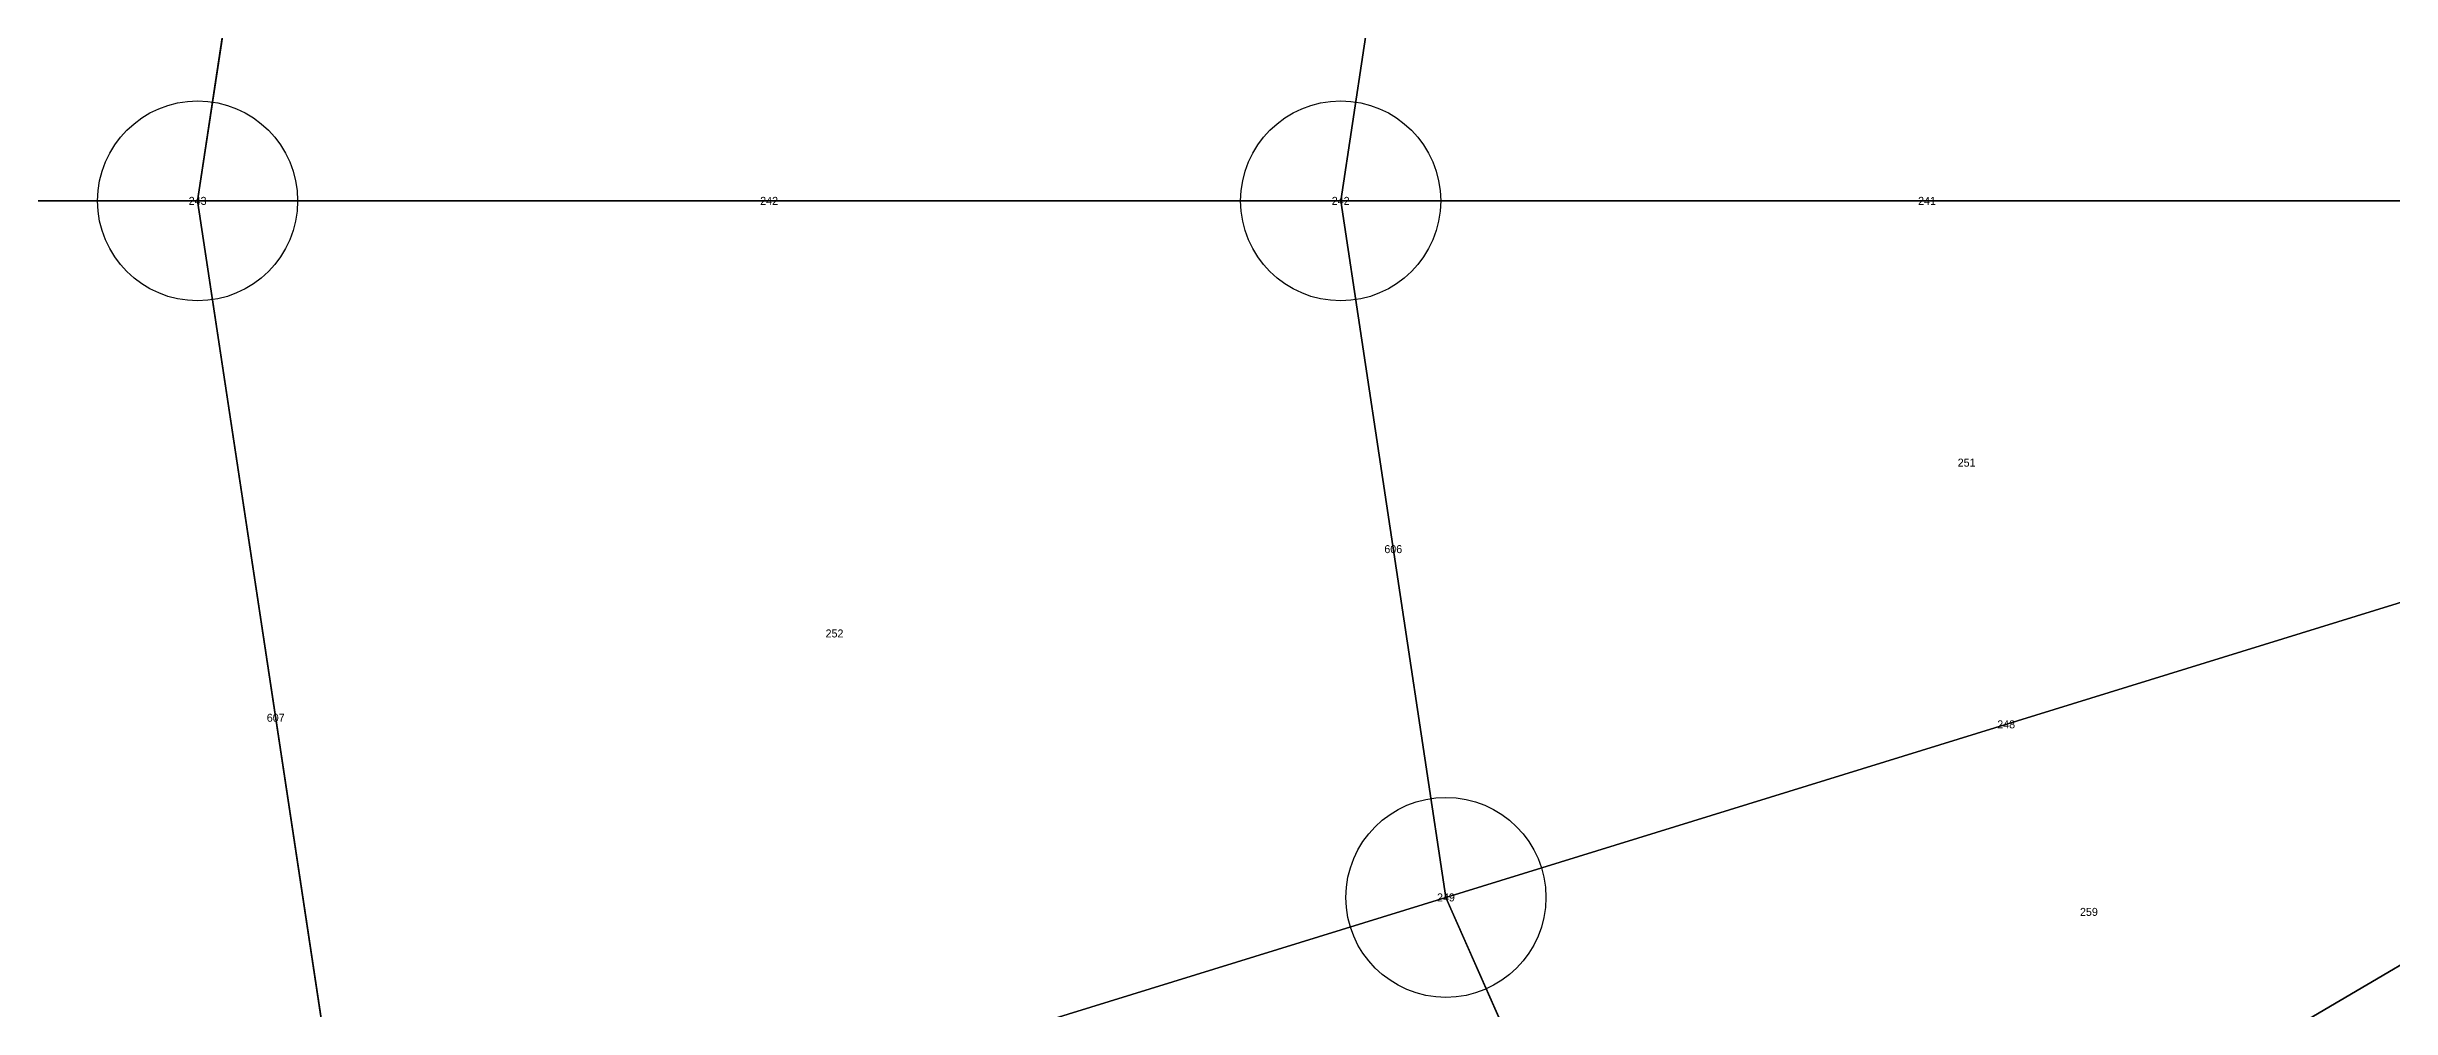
# Model space of a CAD drawing. Extents: x -2.75 to 2.75, y -2.5 to 2.5.
# Drawn here: x -0.913 to -0.327, y -0.202 to 0.039 of the extents above; entities that cross this region are included whole.
import ezdxf
from ezdxf.enums import TextEntityAlignment as Align

# ---------------------------------------------------------------- set-up
doc = ezdxf.new("R2010")
doc.units = 0
doc.header["$MEASUREMENT"] = 0
doc.header["$PDMODE"] = 33
doc.header["$PDSIZE"] = 0.05
for name, color, linetype in [('BRANCHE INTERNO', 7, 'Continuous'), ('BRANCHES-Index', 7, 'Continuous'), ('Faces', 7, 'Continuous'), ('Faces-Index', 7, 'Continuous'), ('NODI-Index', 7, 'Continuous'), ('NODO INTRADOSSO INTERNO', 7, 'Continuous')]:
    doc.layers.add(name, color=color, linetype=linetype)

msp = doc.modelspace()

# ---------------------------------------------------------------- linework, layer by layer
at = {"layer": 'BRANCHE INTERNO'}
for p, q in [((-0.83674, 0.25857, 2.50285), (-0.87578, 0, 2.50285)), ((-0.56374, 0.17421, 2.58517), (-0.59005, 0, 2.58517)), ((-0.87578, 0, 2.50285), (-1.15051, 0, 2.38905)), ((-0.59005, 0, 2.58517), (-0.87578, 0, 2.50285)), ((-0.87578, 0, 2.50285), (-0.83674, -0.25857, 2.50285)), ((-0.29689, 0, 2.63498), (-0.59005, 0, 2.58517)), ((-0.59005, 0, 2.58517), (-0.56374, -0.17421, 2.58517)), ((-0.28366, -0.08765, 2.63498), (-0.56374, -0.17421, 2.58517)), ((-0.25595, -0.15044, 2.63498), (-0.50868, -0.299, 2.58517)), ((-0.56374, -0.17421, 2.58517), (-0.83674, -0.25857, 2.50285)), ((-0.56374, -0.17421, 2.58517), (-0.50868, -0.299, 2.58517))]:
    msp.add_line(p, q, dxfattribs=at)
at = {"layer": 'Faces'}
for points in [[(-0.83674, 0.25857, 2.50285), (-0.87578, 0, 2.50285), (-1.15051, 0, 2.38905), (-1.09922, 0.33968, 2.38905)], [(-0.56374, 0.17421, 2.58517), (-0.59005, 0, 2.58517), (-0.87578, 0, 2.50285), (-0.83674, 0.25857, 2.50285)], [(-0.28366, 0.08765, 2.63498), (-0.29689, 0, 2.63498), (-0.59005, 0, 2.58517), (-0.56374, 0.17421, 2.58517)], [(-0.87578, 0, 2.50285), (-0.83674, -0.25857, 2.50285), (-1.09922, -0.33968, 2.38905), (-1.15051, 0, 2.38905)], [(-0.59005, 0, 2.58517), (-0.56374, -0.17421, 2.58517), (-0.83674, -0.25857, 2.50285), (-0.87578, 0, 2.50285)], [(-0.29689, 0, 2.63498), (-0.28366, -0.08765, 2.63498), (-0.56374, -0.17421, 2.58517), (-0.59005, 0, 2.58517)], [(-0.28366, -0.08765, 2.63498), (-0.25595, -0.15044, 2.63498), (-0.50868, -0.299, 2.58517), (-0.56374, -0.17421, 2.58517)], [(-0.25595, -0.15044, 2.63498), (-0.23081, -0.18673, 2.63498), (-0.45873, -0.37112, 2.58517), (-0.50868, -0.299, 2.58517)], [(-0.56374, -0.17421, 2.58517), (-0.50868, -0.299, 2.58517), (-0.75502, -0.44379, 2.50285), (-0.83674, -0.25857, 2.50285)], [(-0.23081, -0.18673, 2.63498), (-0.21513, -0.2046, 2.63498), (-0.42756, -0.40663, 2.58517), (-0.45873, -0.37112, 2.58517)]]:
    msp.add_3dface(points, dxfattribs=at)
at = {"layer": 'NODO INTRADOSSO INTERNO'}
for p in [(-0.87578, 0, 2.50285), (-0.59005, 0, 2.58517), (-0.56374, -0.17421, 2.58517)]:
    msp.add_point(p, dxfattribs=at)

# ---------------------------------------------------------------- texts
at = {"layer": 'BRANCHES-Index'}
for s, p in [('242', (-0.73292, 0, 2.54401)), ('241', (-0.44347, 0, 2.61007)), ('606', (-0.5769, -0.0871, 2.58517)), ('607', (-0.85626, -0.12928, 2.50285)), ('248', (-0.4237, -0.13093, 2.61007))]:
    msp.add_text(s, height=0.002, dxfattribs=at).set_placement(p, align=Align.MIDDLE_CENTER)
at = {"layer": 'Faces-Index'}
for s, p in [('251', (-0.43358, -0.06547, 2.61007)), ('252', (-0.71658, -0.10819, 2.54401)), ('259', (-0.40301, -0.17783, 2.61007))]:
    msp.add_text(s, height=0.002, dxfattribs=at).set_placement(p, align=Align.MIDDLE_CENTER)
at = {"layer": 'NODI-Index'}
for s, p in [('243', (-0.87578, 0, 2.50285)), ('242', (-0.59005, 0, 2.58517)), ('249', (-0.56374, -0.17421, 2.58517))]:
    msp.add_text(s, height=0.002, dxfattribs=at).set_placement(p, align=Align.MIDDLE_CENTER)

doc.saveas('drawing.dxf')
